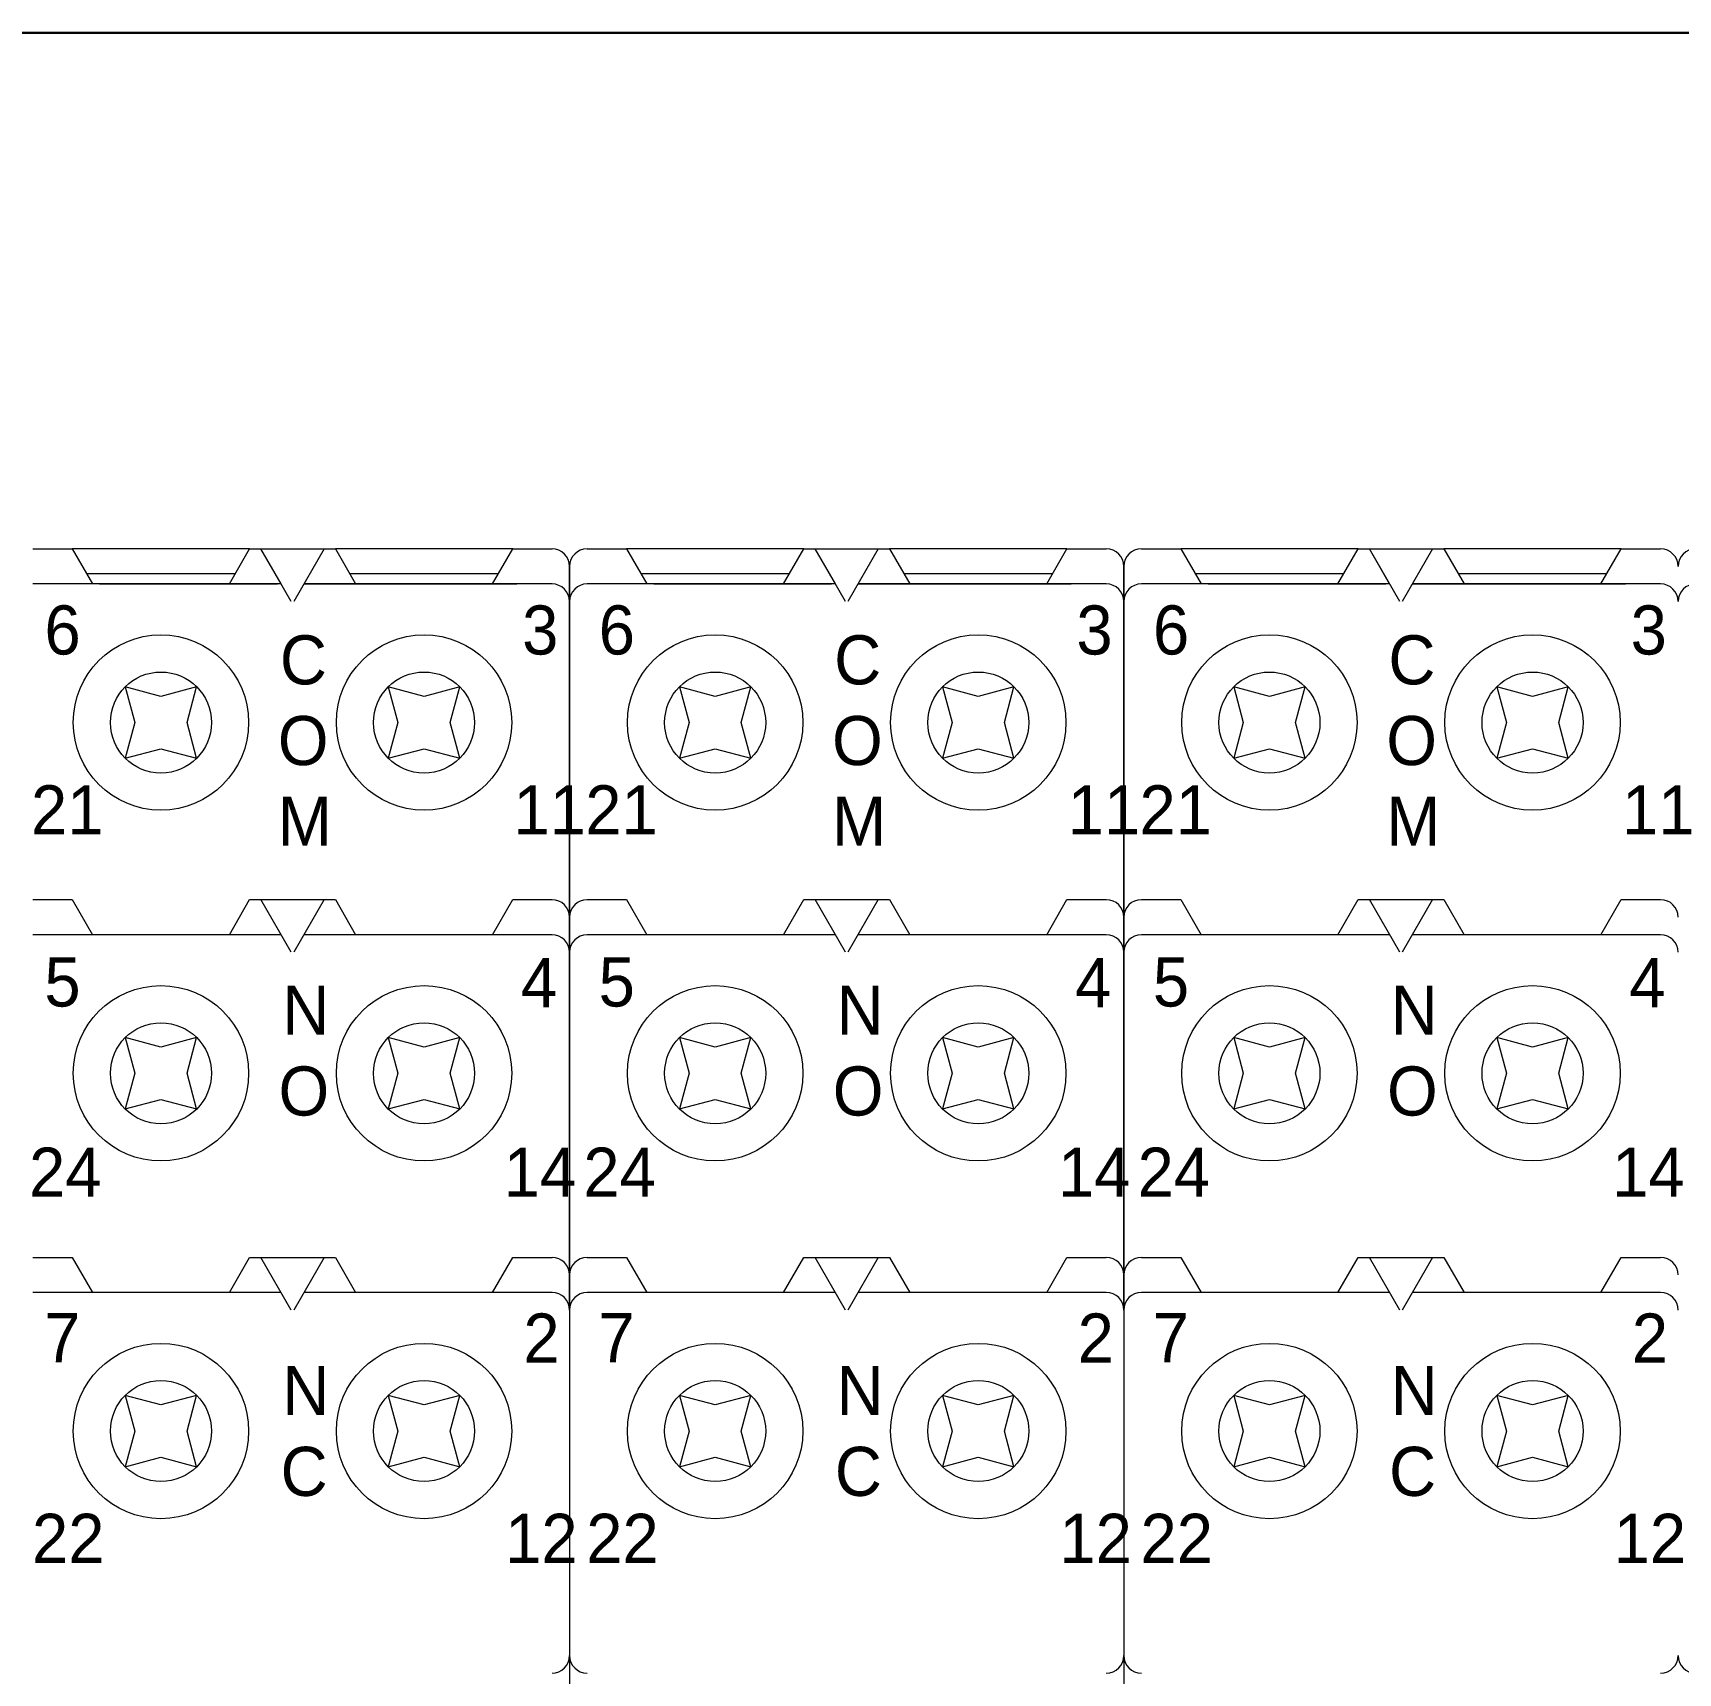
# Model space of a CAD drawing. Header units: millimetres. Extents: x -6000 to 26000, y -6000 to 26000.
# Drawn here: x 115.54 to 122.07, y -4588.18 to -4581.68 of the extents above; entities that cross this region are included whole.
import ezdxf

# ---------------------------------------------------------------- set-up
doc = ezdxf.new("R2010")
doc.units = ezdxf.units.MM
doc.header["$MEASUREMENT"] = 0
for name, color, linetype, lineweight in [('Чертеж и Рисунок_Ном._пера__1', 7, 'Continuous', 15), ('Чертеж и Рисунок_Ном._пера__21', 7, 'Continuous', 30), ('Чертеж и Рисунок_Ном._пера__7', 7, 'Continuous', 15)]:
    doc.layers.add(name, color=color, linetype=linetype, lineweight=lineweight)
doc.styles.add('СГЕНЕРИР_СТИЛЬ_3', font='')
doc.styles.get('СГЕНЕРИР_СТИЛЬ_3').set_extended_font_data('Arial')

msp = doc.modelspace()

# ---------------------------------------------------------------- linework, layer by layer
at = {"layer": 'Чертеж и Рисунок_Ном._пера__21', "color": 7, "linetype": 'Continuous', "lineweight": 30}
msp.add_line((155.3394, -4581.6772), (84.3984, -4581.6772), dxfattribs=at)
at = {"layer": 'Чертеж и Рисунок_Ном._пера__7', "color": 7, "linetype": 'Continuous', "lineweight": 15}
for p, q in [((115.5429, -4583.7233), (115.6991, -4583.7233)), ((116.4022, -4583.7233), (115.6991, -4583.7233)), ((115.6991, -4583.7233), (115.7794, -4583.8624)), ((116.3219, -4583.8624), (116.4022, -4583.7233)), ((116.4022, -4583.7233), (116.4471, -4583.7233)), ((116.4251, -4583.7233), (116.7194, -4583.7233)), ((116.5274, -4583.8624), (116.4471, -4583.7233)), ((116.5676, -4583.932), (116.4471, -4583.7233)), ((116.4471, -4583.7233), (116.6975, -4583.7233)), ((116.6975, -4583.7233), (116.577, -4583.932)), ((116.6975, -4583.7233), (116.7424, -4583.7233)), ((117.4455, -4583.7233), (116.7424, -4583.7233)), ((116.7424, -4583.7233), (116.8227, -4583.8624)), ((117.3652, -4583.8624), (117.4455, -4583.7233)), ((117.4455, -4583.7233), (117.6016, -4583.7233)), ((117.7407, -4583.7233), (117.8969, -4583.7233)), ((118.6, -4583.7233), (117.8969, -4583.7233)), ((117.8969, -4583.7233), (117.9772, -4583.8624)), ((118.5197, -4583.8624), (118.6, -4583.7233)), ((118.6, -4583.7233), (118.6449, -4583.7233)), ((118.6229, -4583.7233), (118.9172, -4583.7233)), ((118.7252, -4583.8624), (118.6449, -4583.7233)), ((118.7653, -4583.932), (118.6449, -4583.7233)), ((118.6449, -4583.7233), (118.8953, -4583.7233)), ((118.8953, -4583.7233), (118.7748, -4583.932)), ((118.8953, -4583.7233), (118.9401, -4583.7233)), ((119.6432, -4583.7233), (118.9401, -4583.7233)), ((118.9401, -4583.7233), (119.0204, -4583.8624)), ((119.5629, -4583.8624), (119.6432, -4583.7233)), ((119.6432, -4583.7233), (119.7994, -4583.7233)), ((119.9385, -4583.7233), (120.0947, -4583.7233)), ((120.7978, -4583.7233), (120.0947, -4583.7233)), ((120.0947, -4583.7233), (120.175, -4583.8624)), ((120.7175, -4583.8624), (120.7978, -4583.7233)), ((120.7978, -4583.7233), (120.8427, -4583.7233)), ((120.8207, -4583.7233), (121.115, -4583.7233)), ((120.923, -4583.8624), (120.8427, -4583.7233)), ((120.9631, -4583.932), (120.8427, -4583.7233)), ((120.8427, -4583.7233), (121.093, -4583.7233)), ((121.093, -4583.7233), (120.9726, -4583.932)), ((121.093, -4583.7233), (121.1379, -4583.7233)), ((121.841, -4583.7233), (121.1379, -4583.7233)), ((121.1379, -4583.7233), (121.2182, -4583.8624)), ((121.7607, -4583.8624), (121.841, -4583.7233)), ((121.841, -4583.7233), (121.9972, -4583.7233)), ((117.6712, -4583.932), (117.6712, -4583.7929)), ((117.6712, -4583.7929), (117.6712, -4583.932)), ((119.8689, -4583.932), (119.8689, -4583.7929)), ((119.8689, -4583.7929), (119.8689, -4583.932)), ((116.5274, -4583.8624), (115.5429, -4583.8624)), ((115.7553, -4583.8207), (116.346, -4583.8207)), ((115.8072, -4583.8624), (116.5122, -4583.8624)), ((116.6172, -4583.8624), (117.4625, -4583.8624)), ((117.6016, -4583.8624), (116.6172, -4583.8624)), ((116.6324, -4583.8624), (117.4625, -4583.8624)), ((116.7986, -4583.8207), (117.3892, -4583.8207)), ((118.7252, -4583.8624), (117.7407, -4583.8624)), ((117.9531, -4583.8207), (118.5438, -4583.8207)), ((118.005, -4583.8624), (118.71, -4583.8624)), ((118.8149, -4583.8624), (119.6603, -4583.8624)), ((119.7994, -4583.8624), (118.8149, -4583.8624)), ((118.8302, -4583.8624), (119.6603, -4583.8624)), ((118.9963, -4583.8207), (119.587, -4583.8207)), ((120.923, -4583.8624), (119.9385, -4583.8624)), ((120.1509, -4583.8207), (120.7416, -4583.8207)), ((120.2028, -4583.8624), (120.9077, -4583.8624)), ((121.0127, -4583.8624), (121.8581, -4583.8624)), ((121.9972, -4583.8624), (121.0127, -4583.8624)), ((121.0279, -4583.8624), (121.8581, -4583.8624)), ((121.1941, -4583.8207), (121.7848, -4583.8207)), ((117.6712, -4583.932), (117.6712, -4590.0174)), ((117.6712, -4585.1839), (117.6712, -4583.932)), ((117.6712, -4583.932), (117.6712, -4590.0174)), ((117.6712, -4583.932), (117.6712, -4585.1839)), ((119.8689, -4583.932), (119.8689, -4590.0174)), ((119.8689, -4585.1839), (119.8689, -4583.932)), ((119.8689, -4583.932), (119.8689, -4590.0174)), ((119.8689, -4583.932), (119.8689, -4585.1839)), ((115.909, -4584.2702), (115.947, -4584.4119)), ((116.0507, -4584.3082), (115.909, -4584.2702)), ((116.1923, -4584.2702), (116.0507, -4584.3082)), ((116.1543, -4584.4119), (116.1923, -4584.2702)), ((117.0939, -4584.3082), (116.9523, -4584.2702)), ((116.9523, -4584.2702), (116.9902, -4584.4119)), ((117.2355, -4584.2702), (117.0939, -4584.3082)), ((117.1976, -4584.4119), (117.2355, -4584.2702)), ((118.1068, -4584.2702), (118.1448, -4584.4119)), ((118.2484, -4584.3082), (118.1068, -4584.2702)), ((118.3901, -4584.2702), (118.2484, -4584.3082)), ((118.3521, -4584.4119), (118.3901, -4584.2702)), ((119.2917, -4584.3082), (119.15, -4584.2702)), ((119.15, -4584.2702), (119.188, -4584.4119)), ((119.4333, -4584.2702), (119.2917, -4584.3082)), ((119.3954, -4584.4119), (119.4333, -4584.2702)), ((120.3046, -4584.2702), (120.3425, -4584.4119)), ((120.4462, -4584.3082), (120.3046, -4584.2702)), ((120.5879, -4584.2702), (120.4462, -4584.3082)), ((120.5499, -4584.4119), (120.5879, -4584.2702)), ((121.4895, -4584.3082), (121.3478, -4584.2702)), ((121.3478, -4584.2702), (121.3858, -4584.4119)), ((121.6311, -4584.2702), (121.4895, -4584.3082)), ((121.5932, -4584.4119), (121.6311, -4584.2702)), ((115.947, -4584.4119), (115.909, -4584.5535)), ((116.1923, -4584.5535), (116.1543, -4584.4119)), ((116.9902, -4584.4119), (116.9523, -4584.5535)), ((117.2355, -4584.5535), (117.1976, -4584.4119)), ((118.1448, -4584.4119), (118.1068, -4584.5535)), ((118.3901, -4584.5535), (118.3521, -4584.4119)), ((119.188, -4584.4119), (119.15, -4584.5535)), ((119.4333, -4584.5535), (119.3954, -4584.4119)), ((120.3425, -4584.4119), (120.3046, -4584.5535)), ((120.5879, -4584.5535), (120.5499, -4584.4119)), ((121.3858, -4584.4119), (121.3478, -4584.5535)), ((121.6311, -4584.5535), (121.5932, -4584.4119)), ((115.909, -4584.5535), (116.0507, -4584.5156)), ((116.0507, -4584.5156), (116.1923, -4584.5535)), ((116.9523, -4584.5535), (117.0939, -4584.5156)), ((117.0939, -4584.5156), (117.2355, -4584.5535)), ((118.1068, -4584.5535), (118.2484, -4584.5156)), ((118.2484, -4584.5156), (118.3901, -4584.5535)), ((119.15, -4584.5535), (119.2917, -4584.5156)), ((119.2917, -4584.5156), (119.4333, -4584.5535)), ((120.3046, -4584.5535), (120.4462, -4584.5156)), ((120.4462, -4584.5156), (120.5879, -4584.5535)), ((121.3478, -4584.5535), (121.4895, -4584.5156)), ((121.4895, -4584.5156), (121.6311, -4584.5535)), ((115.5429, -4585.1143), (115.6991, -4585.1143)), ((115.6991, -4585.1143), (115.7794, -4585.2534)), ((116.3219, -4585.2534), (116.4022, -4585.1143)), ((116.4022, -4585.1143), (116.4471, -4585.1143)), ((116.5676, -4585.323), (116.4471, -4585.1143)), ((116.4471, -4585.1143), (116.6975, -4585.1143)), ((116.6975, -4585.1143), (116.577, -4585.323)), ((116.6975, -4585.1143), (116.7424, -4585.1143)), ((116.7424, -4585.1143), (116.8227, -4585.2534)), ((117.3652, -4585.2534), (117.4455, -4585.1143)), ((117.4455, -4585.1143), (117.6016, -4585.1143)), ((117.7407, -4585.1143), (117.8969, -4585.1143)), ((117.8969, -4585.1143), (117.9772, -4585.2534)), ((118.5197, -4585.2534), (118.6, -4585.1143)), ((118.6, -4585.1143), (118.6449, -4585.1143)), ((118.7653, -4585.323), (118.6449, -4585.1143)), ((118.6449, -4585.1143), (118.8953, -4585.1143)), ((118.8953, -4585.1143), (118.7748, -4585.323)), ((118.8953, -4585.1143), (118.9401, -4585.1143)), ((118.9401, -4585.1143), (119.0204, -4585.2534)), ((119.5629, -4585.2534), (119.6432, -4585.1143)), ((119.6432, -4585.1143), (119.7994, -4585.1143)), ((119.9385, -4585.1143), (120.0947, -4585.1143)), ((120.0947, -4585.1143), (120.175, -4585.2534)), ((120.7175, -4585.2534), (120.7978, -4585.1143)), ((120.7978, -4585.1143), (120.8427, -4585.1143)), ((120.9631, -4585.323), (120.8427, -4585.1143)), ((120.8427, -4585.1143), (121.093, -4585.1143)), ((121.093, -4585.1143), (120.9726, -4585.323)), ((121.093, -4585.1143), (121.1379, -4585.1143)), ((121.1379, -4585.1143), (121.2182, -4585.2534)), ((121.7607, -4585.2534), (121.841, -4585.1143)), ((121.841, -4585.1143), (121.9972, -4585.1143)), ((117.6712, -4585.323), (117.6712, -4585.1839)), ((117.6712, -4585.1839), (117.6712, -4585.323)), ((119.8689, -4585.323), (119.8689, -4585.1839)), ((119.8689, -4585.1839), (119.8689, -4585.323)), ((116.5274, -4585.2534), (115.5429, -4585.2534)), ((117.6016, -4585.2534), (116.6172, -4585.2534)), ((118.7252, -4585.2534), (117.7407, -4585.2534)), ((119.7994, -4585.2534), (118.8149, -4585.2534)), ((120.923, -4585.2534), (119.9385, -4585.2534)), ((121.9972, -4585.2534), (121.0127, -4585.2534)), ((117.6712, -4586.6027), (117.6712, -4585.323)), ((117.6712, -4585.323), (117.6712, -4586.6027)), ((119.8689, -4586.6027), (119.8689, -4585.323)), ((119.8689, -4585.323), (119.8689, -4586.6027)), ((115.909, -4585.6612), (115.947, -4585.8029)), ((116.0507, -4585.6992), (115.909, -4585.6612)), ((116.1923, -4585.6612), (116.0507, -4585.6992)), ((116.1543, -4585.8029), (116.1923, -4585.6612)), ((116.9523, -4585.6612), (116.9902, -4585.8029)), ((117.0939, -4585.6992), (116.9523, -4585.6612)), ((117.2355, -4585.6612), (117.0939, -4585.6992)), ((117.1976, -4585.8029), (117.2355, -4585.6612)), ((118.1068, -4585.6612), (118.1448, -4585.8029)), ((118.2484, -4585.6992), (118.1068, -4585.6612)), ((118.3901, -4585.6612), (118.2484, -4585.6992)), ((118.3521, -4585.8029), (118.3901, -4585.6612)), ((119.15, -4585.6612), (119.188, -4585.8029)), ((119.2917, -4585.6992), (119.15, -4585.6612)), ((119.4333, -4585.6612), (119.2917, -4585.6992)), ((119.3954, -4585.8029), (119.4333, -4585.6612)), ((120.3046, -4585.6612), (120.3425, -4585.8029)), ((120.4462, -4585.6992), (120.3046, -4585.6612)), ((120.5879, -4585.6612), (120.4462, -4585.6992)), ((120.5499, -4585.8029), (120.5879, -4585.6612)), ((121.3478, -4585.6612), (121.3858, -4585.8029)), ((121.4895, -4585.6992), (121.3478, -4585.6612)), ((121.6311, -4585.6612), (121.4895, -4585.6992)), ((121.5932, -4585.8029), (121.6311, -4585.6612)), ((115.947, -4585.8029), (115.909, -4585.9445)), ((116.1923, -4585.9445), (116.1543, -4585.8029)), ((116.9902, -4585.8029), (116.9523, -4585.9445)), ((117.2355, -4585.9445), (117.1976, -4585.8029)), ((118.1448, -4585.8029), (118.1068, -4585.9445)), ((118.3901, -4585.9445), (118.3521, -4585.8029)), ((119.188, -4585.8029), (119.15, -4585.9445)), ((119.4333, -4585.9445), (119.3954, -4585.8029)), ((120.3425, -4585.8029), (120.3046, -4585.9445)), ((120.5879, -4585.9445), (120.5499, -4585.8029)), ((121.3858, -4585.8029), (121.3478, -4585.9445)), ((121.6311, -4585.9445), (121.5932, -4585.8029)), ((115.909, -4585.9445), (116.0507, -4585.9066)), ((116.0507, -4585.9066), (116.1923, -4585.9445)), ((116.9523, -4585.9445), (117.0939, -4585.9066)), ((117.0939, -4585.9066), (117.2355, -4585.9445)), ((118.1068, -4585.9445), (118.2484, -4585.9066)), ((118.2484, -4585.9066), (118.3901, -4585.9445)), ((119.15, -4585.9445), (119.2917, -4585.9066)), ((119.2917, -4585.9066), (119.4333, -4585.9445)), ((120.3046, -4585.9445), (120.4462, -4585.9066)), ((120.4462, -4585.9066), (120.5879, -4585.9445)), ((121.3478, -4585.9445), (121.4895, -4585.9066)), ((121.4895, -4585.9066), (121.6311, -4585.9445)), ((115.5429, -4586.5332), (115.6991, -4586.5332)), ((115.6991, -4586.5332), (115.7794, -4586.6723)), ((116.3219, -4586.6723), (116.4022, -4586.5332)), ((116.4022, -4586.5332), (116.4471, -4586.5332)), ((116.5676, -4586.7418), (116.4471, -4586.5332)), ((116.4471, -4586.5332), (116.6975, -4586.5332)), ((116.6975, -4586.5332), (116.577, -4586.7418)), ((116.6975, -4586.5332), (116.7424, -4586.5332)), ((116.7424, -4586.5332), (116.8227, -4586.6723)), ((117.3652, -4586.6723), (117.4455, -4586.5332)), ((117.4455, -4586.5332), (117.6016, -4586.5332)), ((117.7407, -4586.5332), (117.8969, -4586.5332)), ((117.8969, -4586.5332), (117.9772, -4586.6723)), ((118.5197, -4586.6723), (118.6, -4586.5332)), ((118.6, -4586.5332), (118.6449, -4586.5332)), ((118.7653, -4586.7418), (118.6449, -4586.5332)), ((118.6449, -4586.5332), (118.8953, -4586.5332)), ((118.8953, -4586.5332), (118.7748, -4586.7418)), ((118.8953, -4586.5332), (118.9401, -4586.5332)), ((118.9401, -4586.5332), (119.0204, -4586.6723)), ((119.5629, -4586.6723), (119.6432, -4586.5332)), ((119.6432, -4586.5332), (119.7994, -4586.5332)), ((119.9385, -4586.5332), (120.0947, -4586.5332)), ((120.0947, -4586.5332), (120.175, -4586.6723)), ((120.7175, -4586.6723), (120.7978, -4586.5332)), ((120.7978, -4586.5332), (120.8427, -4586.5332)), ((120.9631, -4586.7418), (120.8427, -4586.5332)), ((120.8427, -4586.5332), (121.093, -4586.5332)), ((121.093, -4586.5332), (120.9726, -4586.7418)), ((121.093, -4586.5332), (121.1379, -4586.5332)), ((121.1379, -4586.5332), (121.2182, -4586.6723)), ((121.7607, -4586.6723), (121.841, -4586.5332)), ((121.841, -4586.5332), (121.9972, -4586.5332)), ((117.6712, -4586.7418), (117.6712, -4586.6027)), ((117.6712, -4586.6027), (117.6712, -4586.7418)), ((119.8689, -4586.7418), (119.8689, -4586.6027)), ((119.8689, -4586.6027), (119.8689, -4586.7418)), ((116.5274, -4586.6723), (115.5429, -4586.6723)), ((117.6016, -4586.6723), (116.6172, -4586.6723)), ((118.7252, -4586.6723), (117.7407, -4586.6723)), ((119.7994, -4586.6723), (118.8149, -4586.6723)), ((120.923, -4586.6723), (119.9385, -4586.6723)), ((121.9972, -4586.6723), (121.0127, -4586.6723)), ((115.909, -4587.0801), (115.947, -4587.2217)), ((116.0507, -4587.118), (115.909, -4587.0801)), ((116.1923, -4587.0801), (116.0507, -4587.118)), ((116.1543, -4587.2217), (116.1923, -4587.0801)), ((117.0939, -4587.118), (116.9523, -4587.0801)), ((116.9523, -4587.0801), (116.9902, -4587.2217)), ((117.2355, -4587.0801), (117.0939, -4587.118)), ((117.1976, -4587.2217), (117.2355, -4587.0801)), ((118.1068, -4587.0801), (118.1448, -4587.2217)), ((118.2484, -4587.118), (118.1068, -4587.0801)), ((118.3901, -4587.0801), (118.2484, -4587.118)), ((118.3521, -4587.2217), (118.3901, -4587.0801)), ((119.2917, -4587.118), (119.15, -4587.0801)), ((119.15, -4587.0801), (119.188, -4587.2217)), ((119.4333, -4587.0801), (119.2917, -4587.118)), ((119.3954, -4587.2217), (119.4333, -4587.0801)), ((120.3046, -4587.0801), (120.3425, -4587.2217)), ((120.4462, -4587.118), (120.3046, -4587.0801)), ((120.5879, -4587.0801), (120.4462, -4587.118)), ((120.5499, -4587.2217), (120.5879, -4587.0801)), ((121.4895, -4587.118), (121.3478, -4587.0801)), ((121.3478, -4587.0801), (121.3858, -4587.2217)), ((121.6311, -4587.0801), (121.4895, -4587.118)), ((121.5932, -4587.2217), (121.6311, -4587.0801)), ((115.947, -4587.2217), (115.909, -4587.3633)), ((116.1923, -4587.3633), (116.1543, -4587.2217)), ((116.9902, -4587.2217), (116.9523, -4587.3633)), ((117.2355, -4587.3633), (117.1976, -4587.2217)), ((118.1448, -4587.2217), (118.1068, -4587.3633)), ((118.3901, -4587.3633), (118.3521, -4587.2217)), ((119.188, -4587.2217), (119.15, -4587.3633)), ((119.4333, -4587.3633), (119.3954, -4587.2217)), ((120.3425, -4587.2217), (120.3046, -4587.3633)), ((120.5879, -4587.3633), (120.5499, -4587.2217)), ((121.3858, -4587.2217), (121.3478, -4587.3633)), ((121.6311, -4587.3633), (121.5932, -4587.2217)), ((115.909, -4587.3633), (116.0507, -4587.3254)), ((116.0507, -4587.3254), (116.1923, -4587.3633)), ((116.9523, -4587.3633), (117.0939, -4587.3254)), ((117.0939, -4587.3254), (117.2355, -4587.3633)), ((118.1068, -4587.3633), (118.2484, -4587.3254)), ((118.2484, -4587.3254), (118.3901, -4587.3633)), ((119.15, -4587.3633), (119.2917, -4587.3254)), ((119.2917, -4587.3254), (119.4333, -4587.3633)), ((120.3046, -4587.3633), (120.4462, -4587.3254)), ((120.4462, -4587.3254), (120.5879, -4587.3633)), ((121.3478, -4587.3633), (121.4895, -4587.3254)), ((121.4895, -4587.3254), (121.6311, -4587.3633))]:
    msp.add_line(p, q, dxfattribs=at)
for centre, radius in [((116.0507, -4584.4119), 0.3477), ((117.0939, -4584.4119), 0.3477), ((118.2484, -4584.4119), 0.3477), ((119.2917, -4584.4119), 0.3477), ((120.4462, -4584.4119), 0.3477), ((121.4895, -4584.4119), 0.3477), ((116.0507, -4584.4119), 0.2003), ((117.0939, -4584.4119), 0.2003), ((118.2484, -4584.4119), 0.2003), ((119.2917, -4584.4119), 0.2003), ((120.4462, -4584.4119), 0.2003), ((121.4895, -4584.4119), 0.2003), ((116.0507, -4585.8029), 0.3477), ((117.0939, -4585.8029), 0.3477), ((118.2484, -4585.8029), 0.3477), ((119.2917, -4585.8029), 0.3477), ((120.4462, -4585.8029), 0.3477), ((121.4895, -4585.8029), 0.3477), ((116.0507, -4585.8029), 0.2003), ((117.0939, -4585.8029), 0.2003), ((118.2484, -4585.8029), 0.2003), ((119.2917, -4585.8029), 0.2003), ((120.4462, -4585.8029), 0.2003), ((121.4895, -4585.8029), 0.2003), ((116.0507, -4587.2217), 0.3477), ((117.0939, -4587.2217), 0.3477), ((118.2484, -4587.2217), 0.3477), ((119.2917, -4587.2217), 0.3477), ((120.4462, -4587.2217), 0.3477), ((121.4895, -4587.2217), 0.3477), ((116.0507, -4587.2217), 0.2003), ((117.0939, -4587.2217), 0.2003), ((118.2484, -4587.2217), 0.2003), ((119.2917, -4587.2217), 0.2003), ((120.4462, -4587.2217), 0.2003), ((121.4895, -4587.2217), 0.2003)]:
    msp.add_circle(centre, radius, dxfattribs=at)
for centre, start, end in [((117.6016, -4583.7929), 0, 90), ((117.7407, -4583.7929), 90, 180), ((119.7994, -4583.7929), 0, 90), ((119.9385, -4583.7929), 90, 180), ((121.9972, -4583.7929), 0, 90), ((122.1363, -4583.7929), 90, 180), ((117.6016, -4583.932), 0, 90), ((117.7407, -4583.932), 90, 180), ((119.7994, -4583.932), 0, 90), ((119.9385, -4583.932), 90, 180), ((121.9972, -4583.932), 0, 90), ((122.1363, -4583.932), 90, 180), ((117.6016, -4585.1839), 0, 90), ((117.7407, -4585.1839), 90, 180), ((119.7994, -4585.1839), 0, 90), ((119.9385, -4585.1839), 90, 180), ((121.9972, -4585.1839), 0, 90), ((117.6016, -4585.323), 0, 90), ((117.7407, -4585.323), 90, 180), ((119.7994, -4585.323), 0, 90), ((119.9385, -4585.323), 90, 180), ((121.9972, -4585.323), 0, 90), ((117.6016, -4586.6027), 0, 90), ((117.7407, -4586.6027), 90, 180), ((119.7994, -4586.6027), 0, 90), ((119.9385, -4586.6027), 90, 180), ((121.9972, -4586.6027), 0, 90), ((117.6016, -4586.7418), 0, 90), ((117.7407, -4586.7418), 90, 180), ((119.7994, -4586.7418), 0, 90), ((119.9385, -4586.7418), 90, 180), ((121.9972, -4586.7418), 0, 90), ((117.6016, -4588.1119), 270, 0), ((117.7407, -4588.1119), 180, 270), ((119.7994, -4588.1119), 270, 0), ((119.9385, -4588.1119), 180, 270), ((121.9972, -4588.1119), 270, 0), ((122.1363, -4588.1119), 180, 270)]:
    msp.add_arc(centre, 0.0695, start, end, dxfattribs=at)

# ---------------------------------------------------------------- texts
at = {"layer": 'Чертеж и Рисунок_Ном._пера__1', "color": 7, "linetype": 'Continuous', "lineweight": 15, "char_height": 0.19474, "attachment_point": 7, "style": 'СГЕНЕРИР_СТИЛЬ_3'}
for s, insert in [('\\A1;{\\W0.950000x;\\pql;\\fArial|b0|i0|c204|p38;6}', (115.5888, -4584.1449)), ('\\A1;{\\W0.950000x;\\pql;\\fArial|b0|i0|c204|p38;3}', (117.4829, -4584.145)), ('\\A1;{\\W0.950000x;\\pql;\\fArial|b0|i0|c204|p38;6}', (117.7866, -4584.1449)), ('\\A1;{\\W0.950000x;\\pql;\\fArial|b0|i0|c204|p38;3}', (119.6807, -4584.145)), ('\\A1;{\\W0.950000x;\\pql;\\fArial|b0|i0|c204|p38;6}', (119.9844, -4584.1449)), ('\\A1;{\\W0.950000x;\\pql;\\fArial|b0|i0|c204|p38;3}', (121.8785, -4584.145)), ('\\A1;{\\W0.950000x;\\pql;\\fArial|b0|i0|c204|p38;C}', (116.5223, -4584.2635)), ('\\A1;{\\W0.950000x;\\pql;\\fArial|b0|i0|c204|p38;C}', (118.7201, -4584.2635)), ('\\A1;{\\W0.950000x;\\pql;\\fArial|b0|i0|c204|p38;C}', (120.9179, -4584.2635)), ('\\A1;{\\W0.950000x;\\pql;\\fArial|b0|i0|c204|p38;O}', (116.5142, -4584.5835)), ('\\A1;{\\W0.950000x;\\pql;\\fArial|b0|i0|c204|p38;O}', (118.7119, -4584.5835)), ('\\A1;{\\W0.950000x;\\pql;\\fArial|b0|i0|c204|p38;O}', (120.9097, -4584.5835)), ('\\A1;{\\W0.950000x;\\pql;\\fArial|b0|i0|c204|p38;21}', (115.5353, -4584.8557)), ('\\A1;{\\W0.950000x;\\pql;\\fArial|b0|i0|c204|p38;21}', (117.7331, -4584.8557)), ('\\A1;{\\W0.950000x;\\pql;\\fArial|b0|i0|c204|p38;21}', (119.9309, -4584.8557)), ('\\A1;{\\W0.950000x;\\pql;\\fArial|b0|i0|c204|p38;M}', (116.5135, -4584.9002)), ('\\A1;{\\W0.950000x;\\pql;\\fArial|b0|i0|c204|p38;11}', (117.4486, -4584.8557)), ('\\A1;{\\W0.950000x;\\pql;\\fArial|b0|i0|c204|p38;M}', (118.7113, -4584.9002)), ('\\A1;{\\W0.950000x;\\pql;\\fArial|b0|i0|c204|p38;11}', (119.6464, -4584.8557)), ('\\A1;{\\W0.950000x;\\pql;\\fArial|b0|i0|c204|p38;M}', (120.9091, -4584.9002)), ('\\A1;{\\W0.950000x;\\pql;\\fArial|b0|i0|c204|p38;11}', (121.8442, -4584.8557)), ('\\A1;{\\W0.950000x;\\pql;\\fArial|b0|i0|c204|p38;5}', (115.5884, -4585.5409)), ('\\A1;{\\W0.950000x;\\pql;\\fArial|b0|i0|c204|p38;4}', (117.4778, -4585.5407)), ('\\A1;{\\W0.950000x;\\pql;\\fArial|b0|i0|c204|p38;5}', (117.7862, -4585.5409)), ('\\A1;{\\W0.950000x;\\pql;\\fArial|b0|i0|c204|p38;4}', (119.6755, -4585.5407)), ('\\A1;{\\W0.950000x;\\pql;\\fArial|b0|i0|c204|p38;5}', (119.984, -4585.5409)), ('\\A1;{\\W0.950000x;\\pql;\\fArial|b0|i0|c204|p38;4}', (121.8733, -4585.5407)), ('\\A1;{\\W0.950000x;\\pql;\\fArial|b0|i0|c204|p38;N}', (116.5317, -4585.65)), ('\\A1;{\\W0.950000x;\\pql;\\fArial|b0|i0|c204|p38;N}', (118.7295, -4585.65)), ('\\A1;{\\W0.950000x;\\pql;\\fArial|b0|i0|c204|p38;N}', (120.9273, -4585.65)), ('\\A1;{\\W0.950000x;\\pql;\\fArial|b0|i0|c204|p38;O}', (116.5169, -4585.9732)), ('\\A1;{\\W0.950000x;\\pql;\\fArial|b0|i0|c204|p38;O}', (118.7147, -4585.9732)), ('\\A1;{\\W0.950000x;\\pql;\\fArial|b0|i0|c204|p38;O}', (120.9125, -4585.9732)), ('\\A1;{\\W0.950000x;\\pql;\\fArial|b0|i0|c204|p38;24}', (115.5277, -4586.2924)), ('\\A1;{\\W0.950000x;\\pql;\\fArial|b0|i0|c204|p38;14}', (117.4097, -4586.2924)), ('\\A1;{\\W0.950000x;\\pql;\\fArial|b0|i0|c204|p38;24}', (117.7255, -4586.2924)), ('\\A1;{\\W0.950000x;\\pql;\\fArial|b0|i0|c204|p38;14}', (119.6075, -4586.2924)), ('\\A1;{\\W0.950000x;\\pql;\\fArial|b0|i0|c204|p38;24}', (119.9233, -4586.2924)), ('\\A1;{\\W0.950000x;\\pql;\\fArial|b0|i0|c204|p38;14}', (121.8053, -4586.2924)), ('\\A1;{\\W0.950000x;\\pql;\\fArial|b0|i0|c204|p38;7}', (115.5877, -4586.9485)), ('\\A1;{\\W0.950000x;\\pql;\\fArial|b0|i0|c204|p38;2}', (117.4878, -4586.9501)), ('\\A1;{\\W0.950000x;\\pql;\\fArial|b0|i0|c204|p38;7}', (117.7855, -4586.9485)), ('\\A1;{\\W0.950000x;\\pql;\\fArial|b0|i0|c204|p38;2}', (119.6856, -4586.9501)), ('\\A1;{\\W0.950000x;\\pql;\\fArial|b0|i0|c204|p38;7}', (119.9833, -4586.9485)), ('\\A1;{\\W0.950000x;\\pql;\\fArial|b0|i0|c204|p38;2}', (121.8833, -4586.9501)), ('\\A1;{\\W0.950000x;\\pql;\\fArial|b0|i0|c204|p38;N}', (116.5317, -4587.1585)), ('\\A1;{\\W0.950000x;\\pql;\\fArial|b0|i0|c204|p38;N}', (118.7295, -4587.1585)), ('\\A1;{\\W0.950000x;\\pql;\\fArial|b0|i0|c204|p38;N}', (120.9273, -4587.1585)), ('\\A1;{\\W0.950000x;\\pql;\\fArial|b0|i0|c204|p38;C}', (116.5251, -4587.4817)), ('\\A1;{\\W0.950000x;\\pql;\\fArial|b0|i0|c204|p38;C}', (118.7229, -4587.4817)), ('\\A1;{\\W0.950000x;\\pql;\\fArial|b0|i0|c204|p38;C}', (120.9206, -4587.4817)), ('\\A1;{\\W0.950000x;\\pql;\\fArial|b0|i0|c204|p38;22}', (115.5394, -4587.7443)), ('\\A1;{\\W0.950000x;\\pql;\\fArial|b0|i0|c204|p38;12}', (117.4155, -4587.7443)), ('\\A1;{\\W0.950000x;\\pql;\\fArial|b0|i0|c204|p38;22}', (117.7372, -4587.7443)), ('\\A1;{\\W0.950000x;\\pql;\\fArial|b0|i0|c204|p38;12}', (119.6133, -4587.7443)), ('\\A1;{\\W0.950000x;\\pql;\\fArial|b0|i0|c204|p38;22}', (119.935, -4587.7443)), ('\\A1;{\\W0.950000x;\\pql;\\fArial|b0|i0|c204|p38;12}', (121.8111, -4587.7443))]:
    msp.add_mtext(s, dxfattribs=dict(at, insert=insert))

doc.saveas('drawing.dxf')
